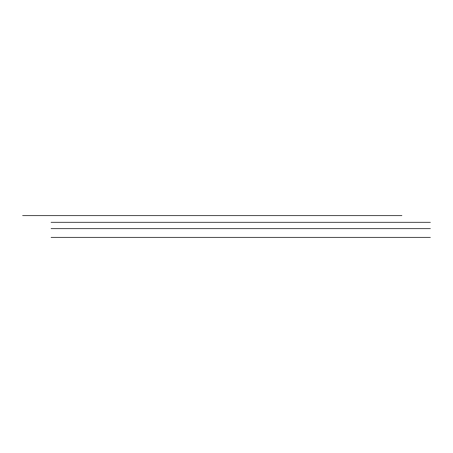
<?xml version="1.0" encoding="UTF-8"?>
<svg xmlns="http://www.w3.org/2000/svg" width="453" height="453" viewBox="0 0 453 453"><rect width="100%" height="100%" fill="white"/><g stroke="black" fill="none" stroke-linecap="round" stroke-linejoin="round"><path stroke-width="0.68" d="M22.65 215.702L401.913 215.702M51.087 222.253L430.35 222.253M51.087 228.72L430.35 228.72M51.087 237.298L430.35 237.298"/></g></svg>
